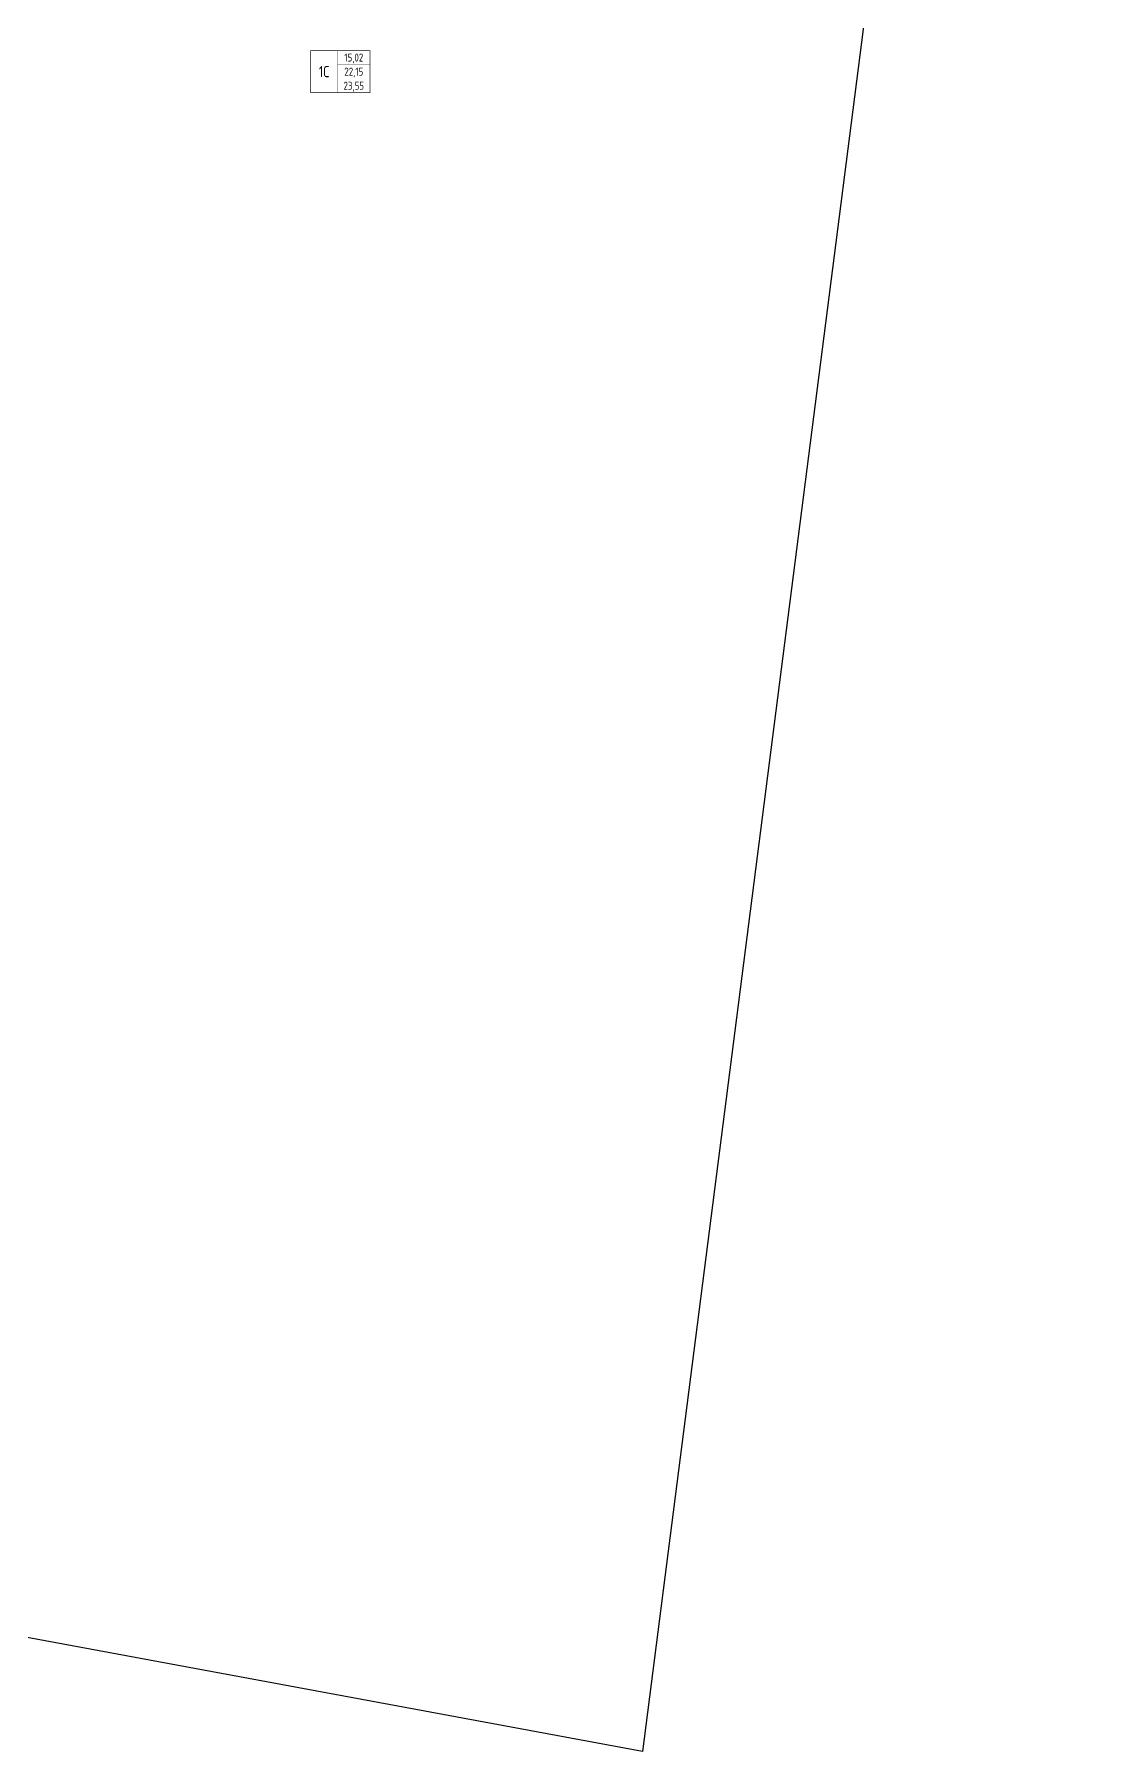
# Model space of a CAD drawing. Header units: millimetres. Extents: x 0 to 145404, y 0 to 194550.
# Drawn here: x 111856 to 145404, y 0 to 53651 of the extents above; entities that cross this region are included whole.
import ezdxf
from ezdxf.enums import TextEntityAlignment as Align

# ---------------------------------------------------------------- set-up
doc = ezdxf.new("R2010")
doc.units = ezdxf.units.MM
doc.styles.add('ГОСТ 2.304', font='CS_Gost2304.shx')

# ---------------------------------------------------------------- blocks, each defined once
blk = doc.blocks.new('A$C6e4c65f3')
blk.add_lwpolyline([(0, 24234), (12925, 130863), (16964, 130056), (17772, 132883), (17368, 134498), (14136, 134498), (13329, 135306), (18175, 175696), (32312, 189429), (145404, 191448), (145404, 163579), (143384, 112688), (138941, 63008), (130863, 0)], close=True)
blk = doc.blocks.new('Квартира 1С 4250 тип 8')
at = {"ltscale": 75, "const_width": 20}
blk.add_lwpolyline([(-3282, -8750), (-1428, -8750), (-1428, -10070), (-3282, -10070)], close=True, dxfattribs=at)
at = {"ltscale": 75, "const_width": 8.8, "elevation": 227}
for points in [[(-2440, -8750), (-2440, -10070)], [(-1428, -9190), (-2440, -9190)], [(-1428, -9630), (-2440, -9630)]]:
    blk.add_lwpolyline(points, dxfattribs=at)
at = {"ltscale": 75, "style": 'ГОСТ 2.304'}
for s, height, p in [('15,02', 250, (-1934, -8970)), ('1С', 350, (-2861, -9410)), ('22,15', 250, (-1934, -9410)), ('23,55', 250, (-1934, -9850))]:
    blk.add_text(s, height=height, dxfattribs=at).set_placement(p, align=Align.MIDDLE_CENTER)
blk = doc.blocks.new('V_Section_3')
blk.add_blockref('Квартира 1С 4250 тип 8', (10500, -36450))

msp = doc.modelspace()

# ---------------------------------------------------------------- block references
for name, p in [('A$C6e4c65f3', (0, 0)), ('V_Section_3', (113275, 98346, 0))]:
    msp.add_blockref(name, p)

doc.saveas('drawing.dxf')
